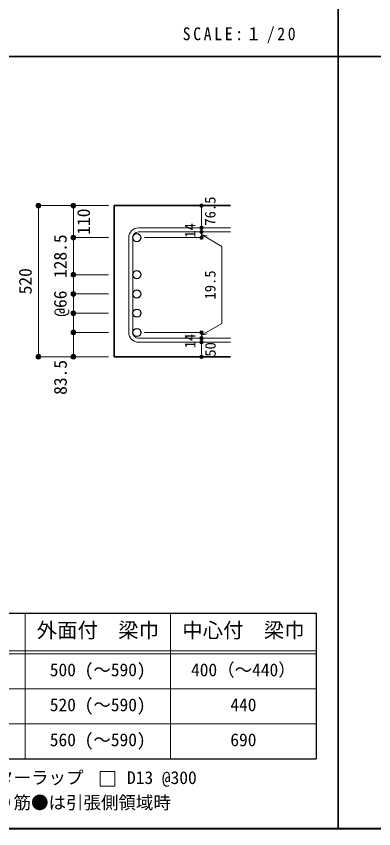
# Model space of a CAD drawing. Units: millimetres at full size, sheet at 1:20; details may follow other scales. Extents: x -3982 to 3969, y -2797 to 2801.
# Drawn here: x -1856 to -628, y -2797 to -10 of the extents above; entities that cross this region are included whole.
import ezdxf
from ezdxf.enums import TextEntityAlignment as Align

# ---------------------------------------------------------------- set-up
doc = ezdxf.new("R2010")
doc.units = ezdxf.units.MM
doc.header["$LTSCALE"] = 20
doc.header["$PDMODE"] = 32
doc.header["$PDSIZE"] = 12
for name, color, linetype, lineweight in [('6-1_躯体線', 2, 'Continuous', 35), ('6-5_梁主筋', 7, 'Continuous', 18), ('6-6_S.T.P.', 7, 'Continuous', 18), ('6-7_文字', 7, 'Continuous', 18), ('6-D_寸法', 4, 'Continuous', 9), ('6-E_枠', 7, 'Continuous', 18), ('F-0_枠', 6, 'Continuous', 40)]:
    doc.layers.add(name, color=color, linetype=linetype, lineweight=lineweight)
doc.styles.add('ＭＳ ゴシック', font='')
doc.styles.get('ＭＳ ゴシック').set_extended_font_data('MS Gothic')

msp = doc.modelspace()

# ---------------------------------------------------------------- linework, layer by layer
at = {"layer": '6-1_躯体線'}
for p, q in [((-1519.2, -659.67), (-1119.2, -659.67)), ((-1519.2, -659.67), (-1519.2, -1178.17)), ((-1519.2, -1178.17), (-1119.2, -1178.17))]:
    msp.add_line(p, q, dxfattribs=at)
at = {"layer": '6-5_梁主筋', "color": 3, "lineweight": 25}
for centre in [(-1441.2, -769.31), (-1441.2, -896.67), (-1441.2, -962.67), (-1441.2, -1028.67), (-1441.2, -1094.67)]:
    msp.add_circle(centre, 14, dxfattribs=at)
at = {"layer": '6-6_S.T.P.'}
for p, q in [((-1435.7, -735.81), (-1119.2, -735.81)), ((-1435.7, -749.81), (-1119.2, -749.81)), ((-1469.2, -769.31), (-1469.2, -1094.67)), ((-1455.2, -769.31), (-1455.2, -1094.67)), ((-1435.7, -1114.17), (-1119.2, -1114.17)), ((-1435.7, -1128.17), (-1119.2, -1128.17))]:
    msp.add_line(p, q, dxfattribs=at)
for centre, radius, start, end in [((-1435.7, -769.31), 33.5, 90, 180), ((-1435.7, -769.31), 19.5, 90, 180), ((-1435.7, -1094.67), 33.5, 180, 270), ((-1435.7, -1094.67), 19.5, 180, 270)]:
    msp.add_arc(centre, radius, start, end, dxfattribs=at)
at = {"layer": '6-7_文字'}
msp.add_lwpolyline([(-1567.11, -2650.3), (-1517.11, -2650.3), (-1517.11, -2600.3), (-1567.11, -2600.3)], close=True, dxfattribs=at)
at = {"layer": '6-D_寸法'}
for p, q in [((-1779.2, -659.67), (-1779.2, -1178.17)), ((-1659.2, -659.67), (-1659.2, -769.31)), ((-1219.2, -735.23), (-1219.2, -659.67)), ((-1219.2, -749.81), (-1219.2, -735.81)), ((-1659.2, -769.31), (-1539.2, -769.31)), ((-1659.2, -769.31), (-1659.2, -896.67)), ((-1219.2, -769.31), (-1415.29, -769.31)), ((-1219.2, -758.98), (-1149.14, -799.43)), ((-1219.2, -758.98), (-1199.88, -764.16)), ((-1149.14, -799.43), (-1149.14, -1063.97)), ((-1659.2, -896.67), (-1539.2, -896.67)), ((-1659.2, -896.67), (-1659.2, -962.67)), ((-1659.2, -896.67), (-1659.2, -1094.67)), ((-1659.2, -962.67), (-1539.2, -962.67)), ((-1659.2, -962.67), (-1659.2, -1028.67)), ((-1659.2, -1028.67), (-1539.2, -1028.67)), ((-1659.2, -1028.67), (-1659.2, -1094.67)), ((-1219.2, -1104.42), (-1149.14, -1063.97)), ((-1659.2, -1094.67), (-1539.2, -1094.67)), ((-1659.2, -1178.17), (-1659.2, -1094.67)), ((-1219.2, -1094.67), (-1415.29, -1094.67)), ((-1219.2, -1114.17), (-1219.2, -1094.67)), ((-1219.2, -1104.42), (-1199.88, -1099.25)), ((-1219.2, -1128.17), (-1219.2, -1114.17)), ((-1219.2, -1178.17), (-1219.2, -1128.17)), ((-1779.2, -1178.17), (-1669.33, -1178.17)), ((-1779.2, -1178.17), (-1659.2, -1178.17)), ((-1659.2, -1178.17), (-1539.2, -1178.17))]:
    msp.add_line(p, q, dxfattribs=at)
for points in [[(-1779.2, -659.67), (-1659.2, -659.67), (-1539.2, -659.67)], [(-1219.2, -749.23), (-1219.2, -769.31), (-1219.2, -749.23)]]:
    msp.add_lwpolyline(points, dxfattribs=at)
for centre, radius in [((-1779.2, -659.67), 8), ((-1779.2, -659.67), 7.2), ((-1779.2, -659.67), 6.4), ((-1779.2, -659.67), 5.6), ((-1779.2, -659.67), 4.8), ((-1779.2, -659.67), 4), ((-1779.2, -659.67), 3.2), ((-1779.2, -659.67), 2.4), ((-1779.2, -659.67), 1.6), ((-1779.2, -659.67), 0.8), ((-1659.2, -659.67), 8), ((-1659.2, -659.67), 7.2), ((-1659.2, -659.67), 6.4), ((-1659.2, -659.67), 5.6), ((-1659.2, -659.67), 4.8), ((-1659.2, -659.67), 4), ((-1659.2, -659.67), 3.2), ((-1659.2, -659.67), 2.4), ((-1659.2, -659.67), 1.6), ((-1659.2, -659.67), 0.8), ((-1219.2, -659.67), 4), ((-1219.2, -659.67), 3.6), ((-1219.2, -659.67), 3.2), ((-1219.2, -659.67), 2.8), ((-1219.2, -659.67), 2.4), ((-1219.2, -659.67), 2), ((-1219.2, -659.67), 1.6), ((-1219.2, -659.67), 1.2), ((-1219.2, -659.67), 0.8), ((-1219.2, -659.67), 0.4), ((-1219.2, -735.81), 4), ((-1219.2, -749.81), 4), ((-1219.2, -735.81), 3.6), ((-1219.2, -749.81), 3.6), ((-1219.2, -735.81), 3.2), ((-1219.2, -749.81), 3.2), ((-1219.2, -735.81), 2.8), ((-1219.2, -749.81), 2.8), ((-1219.2, -735.81), 2.4), ((-1219.2, -749.81), 2.4), ((-1219.2, -735.81), 2), ((-1219.2, -749.81), 2), ((-1219.2, -735.81), 1.6), ((-1219.2, -749.81), 1.6), ((-1219.2, -735.81), 1.2), ((-1219.2, -749.81), 1.2), ((-1219.2, -735.81), 0.8), ((-1219.2, -749.81), 0.8), ((-1219.2, -735.81), 0.4), ((-1219.2, -749.81), 0.4), ((-1659.2, -769.31), 8), ((-1659.2, -769.31), 7.2), ((-1659.2, -769.31), 6.4), ((-1659.2, -769.31), 5.6), ((-1659.2, -769.31), 4.8), ((-1659.2, -769.31), 4), ((-1659.2, -769.31), 3.2), ((-1659.2, -769.31), 2.4), ((-1659.2, -769.31), 1.6), ((-1659.2, -769.31), 0.8), ((-1219.2, -769.31), 4), ((-1219.2, -769.31), 3.6), ((-1219.2, -769.31), 3.2), ((-1219.2, -769.31), 2.8), ((-1219.2, -769.31), 2.4), ((-1219.2, -769.31), 2), ((-1219.2, -769.31), 1.6), ((-1219.2, -769.31), 1.2), ((-1219.2, -769.31), 0.8), ((-1219.2, -769.31), 0.4), ((-1659.2, -896.67), 8), ((-1659.2, -896.67), 7.2), ((-1659.2, -896.67), 6.4), ((-1659.2, -896.67), 5.6), ((-1659.2, -896.67), 4.8), ((-1659.2, -896.67), 4), ((-1659.2, -896.67), 3.2), ((-1659.2, -896.67), 2.4), ((-1659.2, -896.67), 1.6), ((-1659.2, -896.67), 0.8), ((-1659.2, -962.67), 8), ((-1659.2, -962.67), 7.2), ((-1659.2, -962.67), 6.4), ((-1659.2, -962.67), 5.6), ((-1659.2, -962.67), 4.8), ((-1659.2, -962.67), 4), ((-1659.2, -962.67), 3.2), ((-1659.2, -962.67), 2.4), ((-1659.2, -962.67), 1.6), ((-1659.2, -962.67), 0.8), ((-1659.2, -1028.67), 8), ((-1659.2, -1028.67), 7.2), ((-1659.2, -1028.67), 6.4), ((-1659.2, -1028.67), 5.6), ((-1659.2, -1028.67), 4.8), ((-1659.2, -1028.67), 4), ((-1659.2, -1028.67), 3.2), ((-1659.2, -1028.67), 2.4), ((-1659.2, -1028.67), 1.6), ((-1659.2, -1028.67), 0.8), ((-1659.2, -1094.67), 8), ((-1659.2, -1094.67), 7.2), ((-1659.2, -1094.67), 6.4), ((-1659.2, -1094.67), 5.6), ((-1659.2, -1094.67), 4.8), ((-1659.2, -1094.67), 4), ((-1659.2, -1094.67), 3.2), ((-1659.2, -1094.67), 2.4), ((-1659.2, -1094.67), 1.6), ((-1659.2, -1094.67), 0.8), ((-1219.2, -1094.67), 4), ((-1219.2, -1114.17), 4), ((-1219.2, -1094.67), 3.6), ((-1219.2, -1114.17), 3.6), ((-1219.2, -1094.67), 3.2), ((-1219.2, -1114.17), 3.2), ((-1219.2, -1094.67), 2.8), ((-1219.2, -1114.17), 2.8), ((-1219.2, -1094.67), 2.4), ((-1219.2, -1114.17), 2.4), ((-1219.2, -1094.67), 2), ((-1219.2, -1114.17), 2), ((-1219.2, -1094.67), 1.6), ((-1219.2, -1114.17), 1.6), ((-1219.2, -1094.67), 1.2), ((-1219.2, -1114.17), 1.2), ((-1219.2, -1094.67), 0.8), ((-1219.2, -1114.17), 0.8), ((-1219.2, -1094.67), 0.4), ((-1219.2, -1114.17), 0.4), ((-1219.2, -1128.17), 4), ((-1219.2, -1128.17), 3.6), ((-1219.2, -1128.17), 3.2), ((-1219.2, -1128.17), 2.8), ((-1219.2, -1128.17), 2.4), ((-1219.2, -1128.17), 2), ((-1219.2, -1128.17), 1.6), ((-1219.2, -1128.17), 1.2), ((-1219.2, -1128.17), 0.8), ((-1219.2, -1128.17), 0.4), ((-1779.2, -1178.17), 8), ((-1659.2, -1178.17), 8), ((-1779.2, -1178.17), 7.2), ((-1779.2, -1178.17), 6.4), ((-1779.2, -1178.17), 5.6), ((-1779.2, -1178.17), 4.8), ((-1779.2, -1178.17), 4), ((-1779.2, -1178.17), 3.2), ((-1779.2, -1178.17), 2.4), ((-1779.2, -1178.17), 1.6), ((-1779.2, -1178.17), 0.8), ((-1659.2, -1178.17), 7.2), ((-1659.2, -1178.17), 6.4), ((-1659.2, -1178.17), 5.6), ((-1659.2, -1178.17), 4.8), ((-1659.2, -1178.17), 4), ((-1659.2, -1178.17), 3.2), ((-1659.2, -1178.17), 2.4), ((-1659.2, -1178.17), 1.6), ((-1659.2, -1178.17), 0.8), ((-1219.2, -1178.17), 4), ((-1219.2, -1178.17), 3.6), ((-1219.2, -1178.17), 3.2), ((-1219.2, -1178.17), 2.8), ((-1219.2, -1178.17), 2.4), ((-1219.2, -1178.17), 2), ((-1219.2, -1178.17), 1.6), ((-1219.2, -1178.17), 1.2), ((-1219.2, -1178.17), 0.8), ((-1219.2, -1178.17), 0.4)]:
    msp.add_circle(centre, radius, dxfattribs=at)
at = {"layer": '6-D_寸法', "color": 7}
for p in [(-1779.2, -659.67), (-1659.2, -659.67), (-1219.2, -659.67), (-1219.2, -735.81), (-1219.2, -749.81), (-1659.2, -769.31), (-1219.2, -769.31), (-1659.2, -896.67), (-1659.2, -896.67), (-1659.2, -962.67), (-1659.2, -1028.67), (-1659.2, -1094.67), (-1659.2, -1094.67), (-1219.2, -1094.67), (-1219.2, -1114.17), (-1219.2, -1128.17), (-1779.2, -1178.17), (-1659.2, -1178.17), (-1219.2, -1178.17)]:
    msp.add_point(p, dxfattribs=at)
at = {"layer": '6-E_枠', "color": 3, "lineweight": 25}
for p, q in [((-2267.02, -2056.95), (-825.33, -2056.95)), ((-825.33, -2056.95), (-825.33, -2556.95)), ((-2267.02, -2556.95), (-825.33, -2556.95))]:
    msp.add_line(p, q, dxfattribs=at)
at = {"layer": '6-E_枠'}
for p, q in [((-1825.33, -2056.95), (-1825.33, -2556.95)), ((-1325.33, -2056.95), (-1325.33, -2556.95)), ((-2267.02, -2186.95), (-825.33, -2186.95)), ((-2267.02, -2196.95), (-825.33, -2196.95)), ((-2267.02, -2316.95), (-825.33, -2316.95)), ((-2267.02, -2436.95), (-825.33, -2436.95))]:
    msp.add_line(p, q, dxfattribs=at)
at = {"layer": 'F-0_枠', "color": 2, "lineweight": 35}
for p, q in [((-749.76, 2800.77), (-749.76, -2796.83)), ((-3981.92, -148.03), (2482.4, -148.03))]:
    msp.add_line(p, q, dxfattribs=at)
at = {"layer": 'F-0_枠'}
msp.add_line((3969.4, -2796.83), (-3981.92, -2796.83), dxfattribs=at)

# ---------------------------------------------------------------- texts
at = {"layer": '6-7_文字', "color": 2, "style": 'ＭＳ ゴシック'}
for s, p in [('外面付\u3000梁巾', (-1785.33, -2156.95)), ('中心付\u3000梁巾', (-1285.33, -2156.95))]:
    msp.add_text(s, height=51.32, dxfattribs=at).set_placement(p, align=Align.BOTTOM_LEFT)
at = {"layer": '6-7_文字', "style": 'ＭＳ ゴシック'}
for s, p in [('500 (～590)', (-1740.33, -2286.95)), ('400（～440）', (-1255.33, -2286.95)), ('520 (～590)', (-1740.33, -2406.95)), ('440', (-1120.33, -2406.95)), ('560 (～590)', (-1740.33, -2526.95)), ('690', (-1120.33, -2526.95)), ('※ 基礎梁スターラップ     D13 @300', (-2254.64, -2656.67)), ('※ 柱型立上り筋●は引張側領域時', (-2254.64, -2742.34))]:
    msp.add_text(s, height=43.99, dxfattribs=at).set_placement(p, align=Align.BOTTOM_LEFT)
at = {"layer": '6-7_文字', "color": 2, "insert": (-1283.99, -103.03), "char_height": 43.99, "attachment_point": 7, "style": 'ＭＳ ゴシック'}
msp.add_mtext('\\T1.34;\\W0.9;SCALE:１/20', dxfattribs=at)
at = {"layer": '6-D_寸法', "style": 'ＭＳ ゴシック'}
for s, height, p in [('76.5', 36.66, (-1160.27, -728.31)), ('110', 43.99, (-1589.2, -759.48)), ('14', 36.66, (-1229.2, -769.7)), ('128.5', 43.99, (-1669.2, -907.99)), ('520', 43.99, (-1789.2, -963.92)), ('19.5', 36.66, (-1160.22, -981.7)), ('@66', 43.99, (-1669.2, -1040.67)), ('14', 36.66, (-1229.59, -1148.86)), ('50', 36.66, (-1159.46, -1177.82)), ('83.5', 43.99, (-1668.89, -1308.7))]:
    msp.add_text(s, height=height, rotation=90, dxfattribs=at).set_placement(p, align=Align.BOTTOM_LEFT)

doc.saveas('drawing.dxf')
